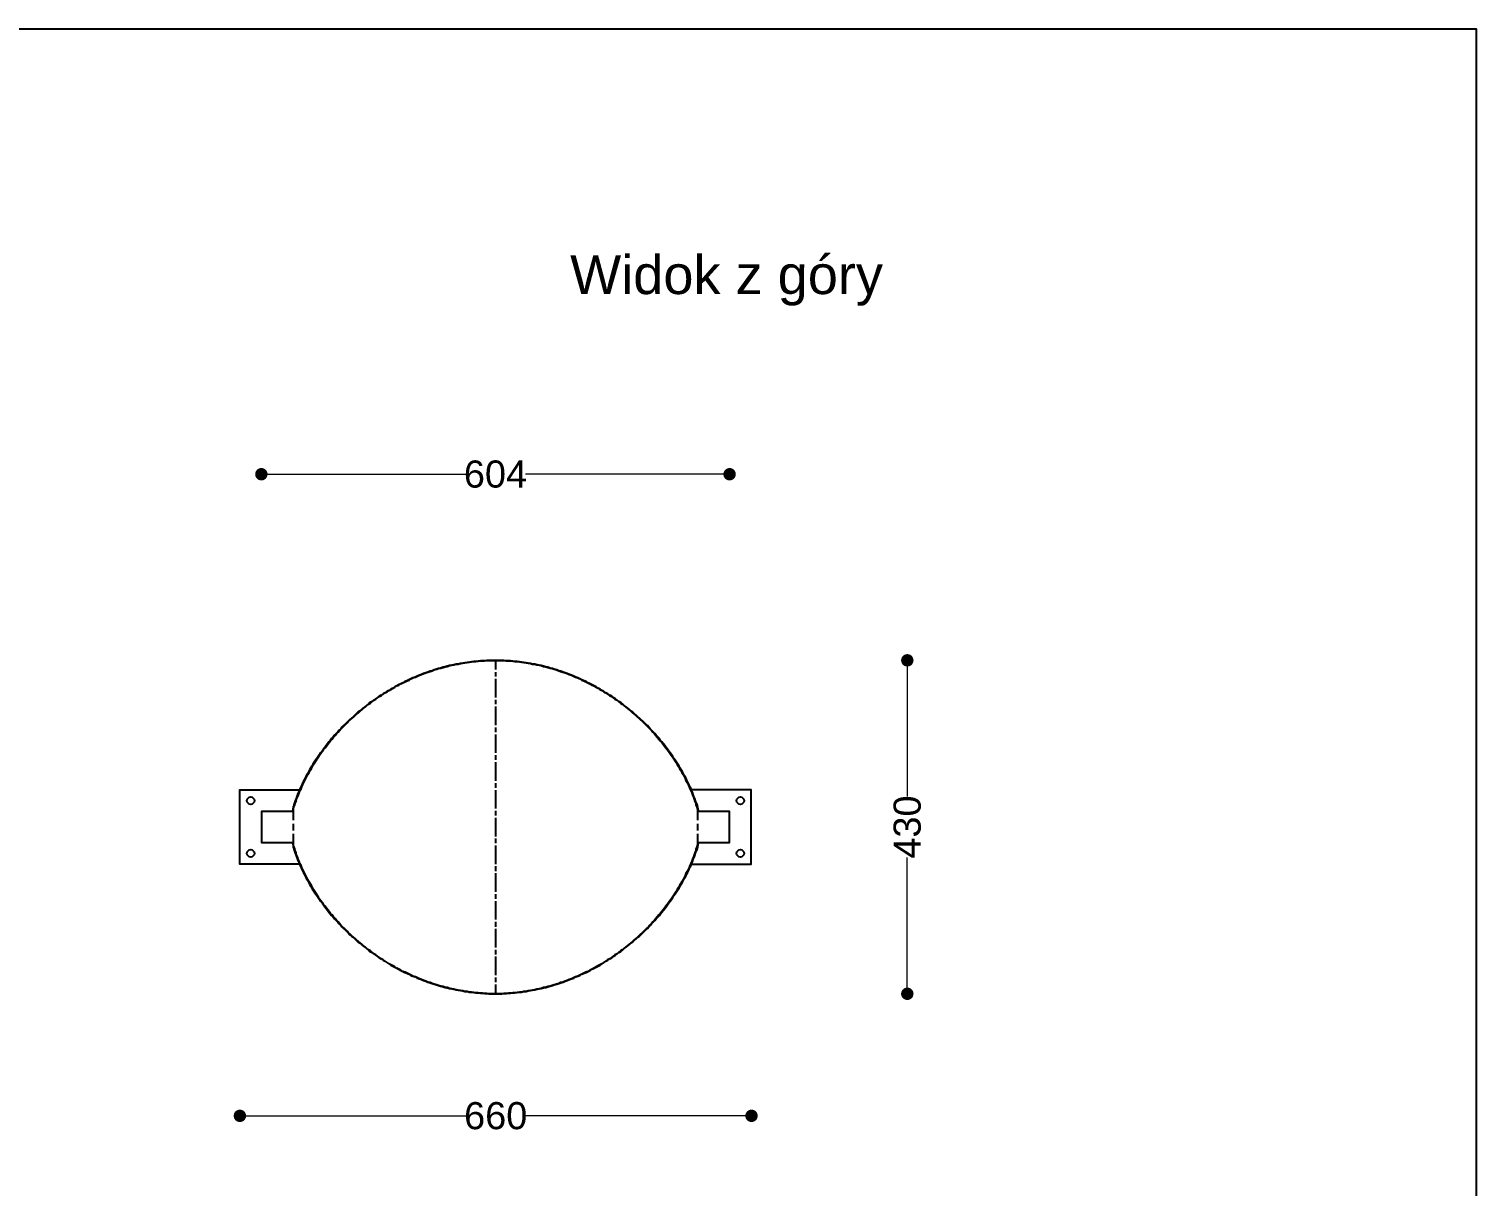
# Model space of a CAD drawing. Header units: millimetres. Extents: x 14997 to 18731, y 13743 to 19226.
# Drawn here: x 16864 to 18731, y 17733 to 19226 of the extents above; entities that cross this region are included whole.
import ezdxf

# ---------------------------------------------------------------- set-up
doc = ezdxf.new("R2010")
doc.units = ezdxf.units.MM
doc.header["$LTSCALE"] = 3
doc.layers.add('DomyÅ›lny', color=7, linetype='Continuous')
doc.styles.get("Standard").update_dxf_attribs({"font": 'arial.ttf'})
doc.dimstyles.new('MATEUSZ', dxfattribs={"dimtxt": 20, "dimasz": 16, "dimexe": 0.18, "dimexo": 0.0625, "dimgap": 0.09, "dimtad": 0, "dimdec": 0, "dimdsep": 46, "dimtxsty": 'Standard', "dimblk": 'DOT', "dimcen": 0.09, "dimse1": 1, "dimse2": 1, "dimadec": 0, "dimazin": 0, "dimtfac": 1, "dimtdec": 0, "dimtofl": 0, "dimtmove": 0, "dimatfit": 3, "dimfxl": 0, "dimtolj": 1, "dimtzin": 0, "dimlwd": 9, "dimlwe": 9, "dimarcsym": 0})

# ---------------------------------------------------------------- blocks, each defined once
blk = doc.blocks.new('_Dot')
at = {"color": 0, "linetype": 'ByBlock', "lineweight": -2}
blk.add_line((-0.5, 0), (-1, 0), dxfattribs=at)
at = {"color": 0, "linetype": 'ByBlock', "const_width": 0.5}
blk.add_lwpolyline([(-0.25, 0, 1), (0.25, 0, 1)], format="xyb", close=True, dxfattribs=at)
blk = doc.blocks.new('*D12')
at = {"color": 0, "lineweight": 9}
for p, q in [((17997.4, 18395.3), (17997.4, 18235.7)), ((17997.4, 17997.3), (17997.4, 18156.9))]:
    blk.add_line(p, q, dxfattribs=at)
at = {"layer": 'Defpoints', "color": 0}
for p in [(17466.1, 18411.3), (17466.1, 17981.3), (17997.4, 17981.3)]:
    blk.add_point(p, dxfattribs=at)
at = {"color": 0, "lineweight": 9, "xscale": 16, "yscale": 16, "zscale": 16}
for p, rotation in [((17997.4, 18411.3), 90), ((17997.4, 17981.3), 270)]:
    blk.add_blockref('_Dot', p, dxfattribs=dict(at, rotation=rotation))
at = {"color": 0, "insert": (17997.4, 18196.3), "char_height": 35, "attachment_point": 5, "rotation": 90}
blk.add_mtext('\\A1;430', dxfattribs=at)
blk = doc.blocks.new('*D22')
at = {"color": 0, "lineweight": 9}
for p, q in [((17180.1, 18651.3), (17427.3, 18651.3)), ((17752.1, 18651.3), (17504.9, 18651.3))]:
    blk.add_line(p, q, dxfattribs=at)
at = {"layer": 'Defpoints', "color": 0}
for p in [(17768.1, 18651.3), (17164.1, 18216.4), (17768.1, 18216.4)]:
    blk.add_point(p, dxfattribs=at)
at = {"color": 0, "lineweight": 9, "xscale": 16, "yscale": 16, "zscale": 16, "rotation": 180}
blk.add_blockref('_Dot', (17164.1, 18651.3), dxfattribs=at)
at = {"color": 0, "lineweight": 9, "xscale": 16, "yscale": 16, "zscale": 16}
blk.add_blockref('_Dot', (17768.1, 18651.3), dxfattribs=at)
at = {"color": 0, "insert": (17466.1, 18651.3), "char_height": 35, "attachment_point": 5}
blk.add_mtext('\\A1;604', dxfattribs=at)
blk = doc.blocks.new('*D23')
at = {"color": 0, "lineweight": 9}
for p, q in [((17152.4, 17823.9), (17427.7, 17823.9)), ((17780.4, 17823.9), (17505.2, 17823.9))]:
    blk.add_line(p, q, dxfattribs=at)
at = {"layer": 'Defpoints', "color": 0}
for p in [(17136.4, 18148.6), (17796.4, 18148.6), (17796.4, 17823.9)]:
    blk.add_point(p, dxfattribs=at)
at = {"color": 0, "lineweight": 9, "xscale": 16, "yscale": 16, "zscale": 16, "rotation": 180}
blk.add_blockref('_Dot', (17136.4, 17823.9), dxfattribs=at)
at = {"color": 0, "lineweight": 9, "xscale": 16, "yscale": 16, "zscale": 16}
blk.add_blockref('_Dot', (17796.4, 17823.9), dxfattribs=at)
at = {"color": 0, "insert": (17466.4, 17823.9), "char_height": 35, "attachment_point": 5}
blk.add_mtext('\\A1;660', dxfattribs=at)

msp = doc.modelspace()

# ---------------------------------------------------------------- linework, layer by layer
msp.add_lwpolyline([(14997.4, 19225.5), (18731.1, 19225.5), (18731.1, 13743.2), (14997.4, 13743.2)], close=True)
for points in [[(17213.3, 18148.6), (17136.4, 18148.6), (17136.4, 18244.1), (17213.3, 18244.1)], [(17719, 18148.6), (17795.8, 18148.6), (17795.8, 18244.1), (17717.5, 18244.1)]]:
    msp.add_lwpolyline(points)
for centre in [(17150.3, 18230.3), (17782, 18230.3), (17150.3, 18162.4), (17782, 18162.4)]:
    msp.add_circle(centre, 4.78)
at = {"layer": 'DomyÅ›lny'}
for p, q in [((17466.1, 18411.3), (17466.1, 18399.3)), ((17466.1, 18396.2), (17466.1, 18390.4)), ((17466.1, 18387.3), (17466.1, 18363.3)), ((17466.1, 18360.5), (17466.1, 18354.7)), ((17466.1, 18351.6), (17466.1, 18327.6)), ((17466.1, 18324.8), (17466.1, 18318.7)), ((17466.1, 18315.6), (17466.1, 18291.9)), ((17466.1, 18288.8), (17466.1, 18283)), ((17466.1, 18279.9), (17466.1, 18255.9)), ((17466.1, 18253.1), (17466.1, 18247)), ((17466.1, 18243.9), (17466.1, 18220.2)), ((17205.3, 18222.2), (17205.3, 18205.1)), ((17726.6, 18222.2), (17726.6, 18205.1)), ((17466.1, 18217.1), (17466.1, 18211.3)), ((17466.1, 18208.2), (17466.1, 18184.2)), ((17205.3, 18200.6), (17205.3, 18192)), ((17205.3, 18187.6), (17205.3, 18170.4)), ((17726.6, 18200.6), (17726.6, 18192)), ((17726.6, 18187.6), (17726.6, 18170.4)), ((17466.1, 18181.4), (17466.1, 18175.6)), ((17466.1, 18172.5), (17466.1, 18148.5)), ((17466.1, 18145.7), (17466.1, 18139.5)), ((17466.1, 18136.8), (17466.1, 18112.8)), ((17466.1, 18109.7), (17466.1, 18103.8)), ((17466.1, 18100.8), (17466.1, 18077.1)), ((17466.1, 18074), (17466.1, 18067.8)), ((17466.1, 18065.1), (17466.1, 18041.1)), ((17466.1, 18038), (17466.1, 18032.1)), ((17466.1, 18029.4), (17466.1, 18005.4)), ((17466.1, 18002.3), (17466.1, 17996.4)), ((17466.1, 17993.4), (17466.1, 17981.3))]:
    msp.add_line(p, q, dxfattribs=at)
for points in [[(17725.2, 18227.4, 0), (17724.2, 18230.1, 0), (17723.2, 18233.2, 0), (17722.1, 18235.6, 0), (17721.1, 18238.4, 0), (17720.1, 18241.1, 0), (17719, 18243.9, 0), (17718, 18246.6, 0), (17716.6, 18249, 0), (17715.6, 18251.8, 0), (17713.9, 18254.5, 0), (17712.9, 18256.9, 0), (17711.5, 18259.6, 0), (17710.1, 18262.4, 0), (17708.7, 18264.8, 0), (17707.4, 18267.5, 0), (17705.7, 18269.9, 0), (17704.3, 18272.3, 0), (17702.9, 18274.7, 0), (17701.2, 18277.5, 0), (17699.8, 18279.9, 0), (17698.1, 18282.6, 0), (17696.4, 18284.7, 0), (17695, 18287.1, 0), (17693.3, 18289.8, 0), (17691.6, 18291.9, 0), (17689.9, 18294.3, 0), (17688.2, 18296.7, 0), (17686.4, 18299.1, 0), (17684.7, 18301.5, 0), (17683, 18303.6, 0), (17680.9, 18306, 0), (17679.2, 18308, 0), (17677.5, 18310.4, 0), (17675.5, 18312.5, 0), (17673.4, 18314.6, 0), (17671.7, 18317, 0), (17669.6, 18319, 0), (17667.6, 18321.1, 0), (17665.8, 18323.1, 0), (17663.8, 18325.2, 0), (17662.1, 18327.3, 0), (17660, 18329, 0), (17658, 18331, 0), (17655.9, 18333.1, 0), (17653.8, 18335.1, 0), (17651.8, 18336.9, 0), (17649.7, 18338.6, 0), (17647.7, 18340.6, 0), (17645.6, 18342.4, 0), (17643.5, 18344.4, 0), (17641.1, 18345.8, 0), (17639.1, 18347.8, 0), (17636.7, 18349.6, 0), (17634.6, 18351.3, 0), (17632.2, 18353, 0), (17630.2, 18354.7, 0), (17627.8, 18356.8, 0), (17625.4, 18358.1, 0), (17623, 18359.9, 0), (17620.9, 18361.6, 0), (17618.1, 18363.3, 0), (17616.1, 18365, 0), (17613.7, 18366.4, 0), (17610.9, 18368.1, 0), (17608.5, 18369.5, 0), (17606.1, 18371.2, 0), (17603.7, 18372.5, 0), (17601.3, 18374.3, 0), (17598.6, 18375.6, 0), (17596.2, 18377, 0), (17593.4, 18378.4, 0), (17591, 18379.8, 0), (17588.3, 18381.1, 0), (17585.5, 18382.5, 0), (17583.1, 18383.9, 0), (17580.4, 18384.9, 0), (17577.7, 18386.3, 0), (17574.9, 18387.6, 0), (17572.5, 18388.7, 0), (17569.8, 18389.7, 0), (17567, 18391.1, 0), (17564.3, 18392.1, 0), (17561.5, 18393.1, 0), (17558.8, 18394.2, 0), (17556, 18395.2, 0), (17553.3, 18396.2, 0), (17550.5, 18397.3, 0), (17547.8, 18397.9, 0), (17545.1, 18399, 0), (17542, 18400, 0), (17539.6, 18400.7, 0), (17536.5, 18401.4, 0), (17533.7, 18402.4, 0), (17531, 18403.1, 0), (17528.2, 18403.8, 0), (17525.2, 18404.5, 0), (17522.4, 18405.1, 0), (17519.7, 18405.5, 0), (17516.9, 18406.2, 0), (17513.8, 18406.5, 0), (17511.1, 18407.2, 0), (17508.3, 18407.6, 0), (17505.6, 18408.2, 0), (17502.5, 18408.6, 0), (17499.8, 18408.9, 0), (17497, 18409.3, 0), (17494.3, 18409.6, 0), (17491.2, 18410, 0), (17488.4, 18410.3, 0), (17485.7, 18410.6, 0), (17482.9, 18410.6, 0), (17480.2, 18410.6, 0), (17477.1, 18411, 0), (17474.4, 18411.3, 0), (17471.6, 18411.3, 0), (17468.9, 18411.3, 0), (17466.1, 18411.3, 0), (17463.4, 18411.3, 0), (17460.6, 18411.3, 0), (17457.5, 18411.3, 0), (17455.1, 18411, 0), (17452.1, 18410.6, 0), (17449.3, 18410.6, 0), (17446.6, 18410.6, 0), (17443.8, 18410.3, 0), (17440.7, 18410, 0), (17438, 18409.6, 0), (17435.2, 18409.3, 0), (17432.5, 18408.9, 0), (17429.4, 18408.6, 0), (17426.7, 18408.2, 0), (17423.9, 18407.6, 0), (17421.2, 18407.2, 0), (17418.1, 18406.5, 0), (17415.3, 18406.2, 0), (17412.2, 18405.5, 0), (17409.8, 18405.1, 0), (17406.8, 18404.5, 0), (17404, 18403.8, 0), (17401.3, 18403.1, 0), (17398.5, 18402.4, 0), (17395.4, 18401.4, 0), (17392.7, 18400.7, 0), (17389.9, 18400, 0), (17387.2, 18399, 0), (17384.5, 18397.9, 0), (17381.7, 18397.3, 0), (17379, 18396.2, 0), (17376.2, 18395.2, 0), (17373.1, 18394.2, 0), (17370.7, 18393.1, 0), (17368, 18392.1, 0), (17365.2, 18391.1, 0), (17362.5, 18389.7, 0), (17359.7, 18388.7, 0), (17357, 18387.6, 0), (17354.3, 18386.3, 0), (17351.9, 18384.9, 0), (17349.1, 18383.9, 0), (17346.4, 18382.5, 0), (17344, 18381.1, 0), (17341.2, 18379.8, 0), (17338.8, 18378.4, 0), (17336.1, 18377, 0), (17333.7, 18375.6, 0), (17330.9, 18374.3, 0), (17328.5, 18372.5, 0), (17326.1, 18371.2, 0), (17323.4, 18369.5, 0), (17321.3, 18368.1, 0), (17318.6, 18366.4, 0), (17316.2, 18365, 0), (17313.8, 18363.3, 0), (17311.4, 18361.6, 0), (17309, 18359.9, 0), (17306.9, 18358.1, 0), (17309.3, 18359.9, 0), (17311.7, 18361.2, 0), (17314.1, 18362.9, 0), (17316.5, 18364.7, 0), (17318.9, 18366, 0), (17321.3, 18367.7, 0), (17323.7, 18369.5, 0), (17326.5, 18370.8, 0), (17328.9, 18372.5, 0), (17331.3, 18373.9, 0), (17334, 18375.3, 0), (17336.4, 18376.7, 0), (17338.8, 18378.4, 0), (17341.6, 18379.4, 0), (17344, 18380.8, 0), (17346.7, 18382.5, 0), (17349.4, 18383.5, 0), (17352.2, 18384.9, 0), (17354.6, 18385.9, 0), (17357.3, 18387.3, 0), (17359.7, 18388.7, 0), (17362.8, 18389.7, 0), (17365.6, 18390.7, 0), (17368, 18392.1, 0), (17370.7, 18393.1, 0), (17373.5, 18394.2, 0), (17376.2, 18395.2, 0), (17379, 18396.2, 0), (17381.7, 18396.9, 0), (17384.5, 18397.9, 0), (17387.2, 18399, 0), (17390.3, 18400, 0), (17392.7, 18400.7, 0), (17395.8, 18401.4, 0), (17398.5, 18402.1, 0), (17401.3, 18403.1, 0), (17404, 18403.4, 0), (17407.1, 18404.5, 0), (17409.8, 18405.1, 0), (17412.6, 18405.5, 0), (17415.3, 18406.2, 0), (17418.1, 18406.5, 0), (17421.2, 18407.2, 0), (17423.9, 18407.6, 0), (17426.7, 18408.2, 0), (17429.4, 18408.6, 0), (17432.5, 18408.9, 0), (17435.2, 18409.3, 0), (17438, 18409.6, 0), (17440.7, 18410, 0), (17443.8, 18410.3, 0), (17446.6, 18410.6, 0), (17449.3, 18410.6, 0), (17452.1, 18410.6, 0), (17455.1, 18411, 0), (17457.5, 18411.3, 0), (17460.6, 18411.3, 0), (17463.4, 18411.3, 0), (17466.1, 18411.3, 0), (17468.9, 18411.3, 0), (17471.6, 18411.3, 0), (17474.4, 18411.3, 0), (17477.1, 18411, 0), (17479.9, 18410.6, 0), (17482.9, 18410.6, 0), (17485.7, 18410.6, 0), (17488.4, 18410.3, 0), (17491.2, 18410, 0), (17494.3, 18409.6, 0), (17497, 18409.3, 0), (17499.8, 18408.9, 0), (17502.5, 18408.6, 0), (17505.6, 18408.2, 0), (17508.3, 18407.6, 0), (17511.1, 18407.2, 0), (17513.8, 18406.5, 0), (17516.9, 18406.2, 0), (17519.3, 18405.5, 0), (17522.4, 18405.1, 0), (17525.2, 18404.5, 0), (17528.2, 18403.4, 0), (17530.6, 18403.1, 0), (17533.7, 18402.1, 0), (17536.5, 18401.4, 0), (17539.2, 18400.7, 0), (17542, 18400, 0), (17544.7, 18399, 0), (17547.8, 18397.9, 0), (17550.2, 18396.9, 0), (17552.9, 18396.2, 0), (17556, 18395.2, 0), (17558.4, 18394.2, 0), (17561.2, 18393.1, 0), (17564.3, 18392.1, 0), (17566.7, 18390.7, 0), (17569.4, 18389.7, 0), (17572.2, 18388.7, 0), (17574.9, 18387.3, 0), (17577.7, 18385.9, 0), (17580.1, 18384.9, 0), (17582.8, 18383.5, 0), (17585.2, 18382.5, 0), (17587.9, 18380.8, 0), (17590.7, 18379.4, 0), (17593.1, 18378.4, 0), (17595.8, 18376.7, 0), (17598.2, 18375.3, 0), (17600.6, 18373.9, 0), (17603.4, 18372.5, 0), (17605.8, 18370.8, 0), (17608.2, 18369.5, 0), (17610.6, 18367.7, 0), (17613, 18366, 0), (17615.7, 18364.7, 0), (17618.1, 18362.9, 0), (17620.2, 18361.2, 0), (17623, 18359.9, 0), (17625, 18358.1, 0), (17627.4, 18356.1, 0), (17629.5, 18354.7, 0), (17631.9, 18353, 0), (17634.3, 18350.9, 0), (17636.3, 18349.2, 0), (17638.7, 18347.5, 0), (17640.8, 18345.8, 0), (17642.9, 18343.7, 0), (17644.9, 18342, 0), (17647, 18340.3, 0), (17649.4, 18338.2, 0), (17651.4, 18336.5, 0), (17653.2, 18334.5, 0), (17655.2, 18332.7, 0), (17657.3, 18330.7, 0), (17659.3, 18329, 0), (17661.4, 18326.9, 0), (17663.4, 18324.8, 0), (17665.2, 18322.8, 0), (17667.2, 18320.7, 0), (17669.3, 18318.7, 0), (17671.3, 18316.6, 0), (17673.1, 18314.2, 0), (17674.8, 18312.2, 0), (17676.8, 18309.7, 0), (17678.5, 18307.7, 0), (17680.6, 18305.3, 0), (17682.3, 18303.2, 0), (17684, 18300.8, 0), (17685.8, 18298.4, 0), (17687.5, 18296.4, 0), (17689.2, 18294, 0), (17690.9, 18291.6, 0), (17692.6, 18289.2, 0), (17694.3, 18286.8, 0), (17696, 18284.4, 0), (17697.4, 18282, 0), (17699.1, 18279.6, 0), (17700.5, 18276.8, 0), (17702.2, 18274.4, 0), (17703.6, 18271.7, 0), (17705.3, 18269.3, 0), (17706.7, 18266.5, 0), (17708.1, 18264.1, 0), (17709.4, 18261.4, 0), (17710.8, 18259, 0), (17711.8, 18256.2, 0), (17713.5, 18253.8, 0), (17714.6, 18251.1, 0), (17716, 18248.3, 0), (17717, 18245.6, 0), (17718, 18242.8, 0), (17719.4, 18240.4, 0), (17720.4, 18237.7, 0), (17721.4, 18234.9, 0), (17722.5, 18232.2, 0), (17723.5, 18229.4, 0), (17724.5, 18226.7, 0), (17725.2, 18224, 0)], [(17204.3, 18216.4, 0), (17204.3, 18216.8, 0), (17204.3, 18217.1, 0), (17204.3, 18217.4, 0), (17204.6, 18217.8, 0), (17204.6, 18218.1, 0), (17205, 18218.1, 0), (17205, 18218.8, 0), (17205, 18219.2, 0), (17205.3, 18219.8, 0), (17205.3, 18220.2, 0), (17205.3, 18220.5, 0), (17205.7, 18220.9, 0), (17205.7, 18221.2, 0), (17206, 18221.6, 0), (17206, 18221.9, 0), (17206, 18222.2, 0), (17206.3, 18222.9, 0), (17206.3, 18223.3, 0), (17206.7, 18223.6, 0), (17206.7, 18224, 0), (17207.7, 18226.7, 0), (17208.8, 18229.4, 0), (17209.4, 18232.2, 0), (17210.5, 18234.9, 0), (17211.8, 18237.7, 0), (17212.9, 18240.4, 0), (17213.9, 18242.8, 0), (17215.3, 18245.6, 0), (17216.3, 18248.3, 0), (17217.7, 18251.1, 0), (17218.7, 18253.8, 0), (17220.1, 18256.2, 0), (17221.4, 18259, 0), (17222.8, 18261.4, 0), (17224.2, 18264.1, 0), (17225.6, 18266.5, 0), (17226.9, 18269.3, 0), (17228.7, 18271.7, 0), (17230, 18274.4, 0), (17231.4, 18276.8, 0), (17233.1, 18279.6, 0), (17234.8, 18282, 0), (17236.2, 18284.4, 0), (17237.9, 18286.8, 0), (17239.3, 18289.2, 0), (17241, 18291.6, 0), (17243.1, 18294, 0), (17244.4, 18296.4, 0), (17246.2, 18298.4, 0), (17248.2, 18300.8, 0), (17249.9, 18303.2, 0), (17251.6, 18305.3, 0), (17253.4, 18307.7, 0), (17255.4, 18309.7, 0), (17257.1, 18312.2, 0), (17259.2, 18314.2, 0), (17260.9, 18316.6, 0), (17263, 18318.7, 0), (17265, 18320.7, 0), (17266.7, 18322.8, 0), (17268.8, 18324.8, 0), (17270.9, 18326.9, 0), (17272.9, 18329, 0), (17274.6, 18330.7, 0), (17276.7, 18332.7, 0), (17278.8, 18334.5, 0), (17280.8, 18336.5, 0), (17282.9, 18338.2, 0), (17284.9, 18340.3, 0), (17287, 18342, 0), (17289.4, 18343.7, 0), (17291.5, 18345.8, 0), (17293.5, 18347.5, 0), (17295.6, 18349.2, 0), (17298, 18350.9, 0), (17300, 18353, 0), (17302.4, 18354.7, 0), (17304.8, 18356.1, 0), (17306.9, 18358.1, 0), (17304.2, 18356.8, 0), (17302.1, 18354.7, 0), (17299.7, 18353, 0), (17297.6, 18351.3, 0), (17295.2, 18349.6, 0), (17293.2, 18347.8, 0), (17290.8, 18345.8, 0), (17288.7, 18344.4, 0), (17286.6, 18342.4, 0), (17284.6, 18340.6, 0), (17282.5, 18338.6, 0), (17280.5, 18336.9, 0), (17278.4, 18334.8, 0), (17276.4, 18333.1, 0), (17274.3, 18331, 0), (17272.2, 18329, 0), (17270.2, 18327.3, 0), (17268.1, 18325.2, 0), (17266.4, 18323.1, 0), (17264.3, 18321.1, 0), (17262.6, 18319, 0), (17260.6, 18317, 0), (17258.5, 18314.6, 0), (17256.8, 18312.5, 0), (17254.7, 18310.4, 0), (17253, 18308, 0), (17251.3, 18306, 0), (17249.2, 18303.6, 0), (17247.5, 18301.5, 0), (17245.8, 18299.1, 0), (17244.1, 18296.7, 0), (17242.4, 18294.3, 0), (17240.3, 18291.9, 0), (17238.9, 18289.8, 0), (17237.2, 18287.1, 0), (17235.5, 18284.7, 0), (17233.8, 18282.6, 0), (17232.4, 18279.9, 0), (17230.7, 18277.5, 0), (17229.3, 18274.7, 0), (17227.6, 18272.3, 0), (17226.3, 18269.9, 0), (17224.9, 18267.5, 0), (17223.5, 18264.8, 0), (17221.8, 18262.4, 0), (17220.8, 18259.6, 0), (17219.4, 18256.9, 0), (17218, 18254.5, 0), (17216.6, 18251.8, 0), (17215.6, 18249, 0), (17214.2, 18246.6, 0), (17213.2, 18243.9, 0), (17212.2, 18241.1, 0), (17210.8, 18238.4, 0), (17209.8, 18235.6, 0), (17208.8, 18233.2, 0), (17207.7, 18230.1, 0), (17206.7, 18227.4, 0), (17206.7, 18227, 0), (17206.3, 18226.7, 0), (17206.3, 18226.4, 0), (17206.3, 18225.7, 0), (17206, 18225.3, 0), (17206, 18225, 0), (17206, 18224.3, 0), (17206, 18224, 0), (17205.7, 18223.3, 0), (17205.7, 18222.9, 0), (17205.3, 18222.6, 0), (17205.3, 18222.2, 0), (17205.3, 18221.6, 0), (17205.3, 18221.2, 0), (17205, 18220.9, 0), (17205, 18220.2, 0), (17205, 18219.8, 0), (17205, 18219.2, 0), (17204.6, 18218.8, 0), (17204.6, 18218.1, 0), (17204.3, 18217.8, 0), (17204.3, 18217.4, 0), (17204.3, 18216.8, 0), (17204.3, 18216.4, 0), (17164.1, 18216.4, 0), (17164.1, 18176.3, 0), (17204.3, 18176.3, 0), (17204.3, 18175.9, 0), (17204.3, 18175.6, 0), (17204.3, 18175.2, 0), (17204.6, 18174.9, 0), (17204.6, 18174.5, 0), (17205, 18174.2, 0), (17205, 18173.9, 0), (17205, 18173.5, 0), (17205.3, 18172.8, 0), (17205.3, 18172.5, 0), (17205.3, 18172.1, 0), (17205.7, 18171.8, 0), (17205.7, 18171.5, 0), (17206, 18171.1, 0), (17206, 18170.8, 0), (17206, 18170.4, 0), (17206.3, 18169.7, 0), (17206.3, 18169.4, 0), (17206.7, 18169.1, 0), (17206.7, 18168.7, 0), (17206.7, 18166.6, 0), (17206.7, 18165.3, 0), (17207.7, 18162.5, 0), (17208.8, 18159.4, 0), (17209.8, 18157, 0), (17210.8, 18154.3, 0), (17212.2, 18151.5, 0), (17213.2, 18148.8, 0), (17214.2, 18146.1, 0), (17215.6, 18143.7, 0), (17216.6, 18140.9, 0), (17218, 18138.2, 0), (17219.4, 18135.8, 0), (17220.8, 18133, 0), (17221.8, 18130.3, 0), (17223.5, 18127.9, 0), (17224.9, 18125.1, 0), (17226.3, 18122.7, 0), (17227.6, 18120.3, 0), (17229.3, 18117.6, 0), (17230.7, 18115.2, 0), (17232.4, 18112.8, 0), (17233.8, 18110, 0), (17235.5, 18108, 0), (17237.2, 18105.6, 0), (17238.9, 18102.8, 0), (17240.3, 18100.8, 0), (17242.4, 18098.4, 0), (17244.1, 18096, 0), (17245.8, 18093.6, 0), (17247.5, 18091.2, 0), (17249.2, 18089.1, 0), (17251.3, 18086.7, 0), (17253, 18084.6, 0), (17254.7, 18082.2, 0), (17256.8, 18080.2, 0), (17258.5, 18078.1, 0), (17260.6, 18075.7, 0), (17262.6, 18073.7, 0), (17264.3, 18071.6, 0), (17266.4, 18069.5, 0), (17268.1, 18067.5, 0), (17270.2, 18065.4, 0), (17272.2, 18063.7, 0), (17274.3, 18061.6, 0), (17276.4, 18059.6, 0), (17278.4, 18057.5, 0), (17280.5, 18055.8, 0), (17282.5, 18054.1, 0), (17284.6, 18052, 0), (17286.6, 18050.3, 0), (17288.7, 18048.3, 0), (17290.8, 18046.9, 0), (17293.2, 18044.8, 0), (17295.2, 18043.1, 0), (17297.6, 18041.4, 0), (17299.7, 18039.7, 0), (17302.1, 18038, 0), (17304.2, 18035.9, 0), (17306.9, 18034.5, 0), (17309, 18032.8, 0), (17311.4, 18031.1, 0), (17313.8, 18029.4, 0), (17316.2, 18027.7, 0), (17318.6, 18026.3, 0), (17321.3, 18024.6, 0), (17323.4, 18023.2, 0), (17326.1, 18021.5, 0), (17328.5, 18020.1, 0), (17330.9, 18018.4, 0), (17333.7, 18017, 0), (17336.1, 18015.7, 0), (17338.8, 18014.3, 0), (17341.2, 18012.9, 0), (17344, 18011.5, 0), (17346.4, 18010.2, 0), (17349.1, 18008.8, 0), (17351.9, 18007.8, 0), (17354.3, 18006.4, 0), (17357, 18005, 0), (17359.7, 18004, 0), (17362.5, 18003, 0), (17365.2, 18001.6, 0), (17368, 18000.6, 0), (17370.7, 17999.5, 0), (17373.1, 17998.5, 0), (17376.2, 17997.5, 0), (17379, 17996.4, 0), (17381.7, 17995.4, 0), (17384.5, 17994.7, 0), (17387.2, 17993.7, 0), (17389.9, 17992.7, 0), (17392.7, 17992, 0), (17395.4, 17991.3, 0), (17398.5, 17990.3, 0), (17401.3, 17989.6, 0), (17404, 17988.9, 0), (17406.8, 17988.2, 0), (17409.8, 17987.5, 0), (17412.2, 17987.2, 0), (17415.3, 17986.5, 0), (17418.1, 17985.8, 0), (17421.2, 17985.5, 0), (17423.9, 17985.1, 0), (17426.7, 17984.4, 0), (17429.4, 17984.1, 0), (17432.5, 17983.4, 0), (17435.2, 17983.4, 0), (17438, 17983.1, 0), (17440.7, 17982.7, 0), (17443.8, 17982.4, 0), (17446.6, 17982, 0), (17449.3, 17982, 0), (17452.1, 17981.7, 0), (17455.1, 17981.7, 0), (17457.5, 17981.3, 0), (17460.6, 17981.3, 0), (17463.4, 17981.3, 0), (17466.1, 17981.3, 0), (17468.9, 17981.3, 0), (17471.6, 17981.3, 0), (17474.4, 17981.3, 0), (17477.1, 17981.7, 0), (17480.2, 17981.7, 0), (17482.9, 17982, 0), (17485.7, 17982, 0), (17488.4, 17982.4, 0), (17491.2, 17982.7, 0), (17494.3, 17983.1, 0), (17497, 17983.4, 0), (17499.8, 17983.4, 0), (17502.5, 17984.1, 0), (17505.6, 17984.4, 0), (17508.3, 17985.1, 0), (17511.1, 17985.5, 0), (17513.8, 17985.8, 0), (17516.9, 17986.5, 0), (17519.7, 17987.2, 0), (17522.4, 17987.5, 0), (17525.2, 17988.2, 0), (17528.2, 17988.9, 0), (17531, 17989.6, 0), (17533.7, 17990.3, 0), (17536.5, 17991.3, 0), (17539.6, 17992, 0), (17542, 17992.7, 0), (17545.1, 17993.7, 0), (17547.8, 17994.7, 0), (17550.5, 17995.4, 0), (17553.3, 17996.4, 0), (17556, 17997.5, 0), (17558.8, 17998.5, 0), (17561.5, 17999.5, 0), (17564.3, 18000.6, 0), (17567, 18001.6, 0), (17569.8, 18003, 0), (17572.5, 18004, 0), (17574.9, 18005, 0), (17577.7, 18006.4, 0), (17580.4, 18007.8, 0), (17583.1, 18008.8, 0), (17585.5, 18010.2, 0), (17588.3, 18011.5, 0), (17591, 18012.9, 0), (17593.4, 18014.3, 0), (17596.2, 18015.7, 0), (17598.6, 18017, 0), (17601.3, 18018.4, 0), (17603.7, 18020.1, 0), (17606.1, 18021.5, 0), (17608.5, 18023.2, 0), (17610.9, 18024.6, 0), (17613.7, 18026.3, 0), (17616.1, 18027.7, 0), (17618.1, 18029.4, 0), (17620.9, 18031.1, 0), (17623, 18032.8, 0), (17625.4, 18034.5, 0), (17627.8, 18035.9, 0), (17630.2, 18038, 0), (17632.2, 18039.7, 0), (17634.6, 18041.4, 0), (17636.7, 18043.1, 0), (17639.1, 18044.8, 0), (17641.1, 18046.9, 0), (17643.5, 18048.3, 0), (17645.6, 18050.3, 0), (17647.7, 18052, 0), (17649.7, 18054.1, 0), (17651.8, 18055.8, 0), (17653.8, 18057.5, 0), (17655.9, 18059.6, 0), (17658, 18061.6, 0), (17660, 18063.7, 0), (17662.1, 18065.4, 0), (17663.8, 18067.5, 0), (17665.8, 18069.5, 0), (17667.6, 18071.6, 0), (17669.6, 18073.7, 0), (17671.7, 18075.7, 0), (17673.4, 18078.1, 0), (17675.5, 18080.2, 0), (17677.5, 18082.2, 0), (17679.2, 18084.6, 0), (17680.9, 18086.7, 0), (17683, 18089.1, 0), (17684.7, 18091.2, 0), (17686.4, 18093.6, 0), (17688.2, 18096, 0), (17689.9, 18098.4, 0), (17691.6, 18100.8, 0), (17693.3, 18102.8, 0), (17695, 18105.6, 0), (17696.4, 18108, 0), (17698.1, 18110, 0), (17699.8, 18112.8, 0), (17701.2, 18115.2, 0), (17702.9, 18117.6, 0), (17704.3, 18120.3, 0), (17705.7, 18122.7, 0), (17707.4, 18125.1, 0), (17708.7, 18127.9, 0), (17710.1, 18130.3, 0), (17711.5, 18133, 0), (17712.9, 18135.8, 0), (17714.2, 18138.2, 0), (17715.6, 18140.9, 0), (17716.6, 18143.7, 0), (17718, 18146.1, 0), (17719, 18148.8, 0), (17720.1, 18151.5, 0), (17721.1, 18154.3, 0), (17722.1, 18157, 0), (17723.2, 18159.4, 0), (17724.2, 18162.5, 0), (17725.2, 18165.3, 0), (17725.2, 18166.6, 0), (17725.2, 18168.7, 0), (17725.6, 18169.1, 0), (17725.6, 18169.4, 0), (17725.9, 18169.7, 0), (17725.9, 18170.4, 0), (17726.2, 18170.8, 0), (17726.2, 18171.1, 0), (17726.2, 18171.5, 0), (17726.6, 18171.8, 0), (17726.6, 18172.1, 0), (17726.9, 18172.5, 0), (17726.9, 18172.8, 0), (17726.9, 18173.5, 0), (17727.3, 18173.5, 0), (17727.3, 18172.8, 0), (17727.3, 18172.5, 0), (17726.9, 18171.8, 0), (17726.9, 18171.5, 0), (17726.9, 18171.1, 0), (17726.9, 18170.4, 0), (17726.6, 18170.1, 0), (17726.6, 18169.7, 0), (17726.2, 18169.1, 0), (17726.2, 18168.7, 0), (17726.2, 18168.4, 0), (17726.2, 18167.7, 0), (17725.9, 18167.3, 0), (17725.9, 18166.6, 0), (17725.9, 18166.3, 0), (17725.6, 18166, 0), (17725.6, 18165.6, 0), (17725.2, 18165.3, 0)], [(17206.7, 18227.4, 0), (17206.7, 18225.7, 0), (17206.7, 18224, 0)], [(17727.3, 18173.5, 0), (17727.3, 18173.9, 0), (17727.6, 18174.5, 0), (17727.6, 18174.9, 0), (17728, 18175.2, 0), (17728, 18175.9, 0), (17728, 18176.3, 0), (17768.1, 18176.3, 0), (17768.1, 18216.4, 0), (17728, 18216.4, 0)], [(17204.3, 18176.3, 0), (17204.3, 18175.9, 0), (17204.3, 18175.2, 0), (17204.3, 18174.9, 0), (17204.6, 18174.5, 0), (17204.6, 18173.9, 0), (17205, 18173.5, 0), (17205, 18172.8, 0), (17205, 18172.5, 0), (17205, 18171.8, 0), (17205.3, 18171.5, 0), (17205.3, 18171.1, 0), (17205.3, 18170.4, 0), (17205.3, 18170.1, 0), (17205.7, 18169.7, 0), (17205.7, 18169.1, 0), (17206, 18168.7, 0), (17206, 18168.4, 0), (17206, 18167.7, 0), (17206, 18167.3, 0), (17206.3, 18166.6, 0), (17206.3, 18166.3, 0), (17206.3, 18166, 0), (17206.7, 18165.6, 0), (17206.7, 18165.3, 0)], [(17725.2, 18168.7, 0), (17724.5, 18166, 0), (17723.5, 18163.2, 0), (17722.5, 18160.5, 0), (17721.4, 18157.7, 0), (17720.4, 18155, 0), (17719.4, 18152.2, 0), (17718, 18149.5, 0), (17717, 18146.7, 0), (17716, 18144, 0), (17714.6, 18141.6, 0), (17713.5, 18138.9, 0), (17711.8, 18136.5, 0), (17710.8, 18133.7, 0), (17709.4, 18131.3, 0), (17708.1, 18128.6, 0), (17706.7, 18125.8, 0), (17705.3, 18123.4, 0), (17703.6, 18121, 0), (17702.2, 18118.3, 0), (17700.5, 18115.9, 0), (17699.1, 18113.1, 0), (17697.4, 18110.7, 0), (17696, 18108.3, 0), (17694.3, 18105.9, 0), (17692.6, 18103.5, 0), (17690.9, 18101.1, 0), (17689.2, 18098.7, 0), (17687.5, 18096.3, 0), (17685.8, 18094.2, 0), (17684, 18091.8, 0), (17682.3, 18089.4, 0), (17680.6, 18087.4, 0), (17678.5, 18085, 0), (17676.8, 18082.9, 0), (17674.8, 18080.5, 0), (17673.1, 18078.5, 0), (17671.3, 18076.1, 0), (17669.3, 18074, 0), (17667.2, 18071.9, 0), (17665.2, 18069.9, 0), (17663.4, 18067.8, 0), (17661.4, 18065.8, 0), (17659.3, 18063.7, 0), (17657.3, 18062, 0), (17655.2, 18059.9, 0), (17653.2, 18058.2, 0), (17651.1, 18056.1, 0), (17649.4, 18054.4, 0), (17647, 18052.4, 0), (17644.9, 18050.7, 0), (17642.9, 18048.9, 0), (17640.8, 18046.9, 0), (17638.7, 18045.2, 0), (17636.3, 18043.5, 0), (17634.3, 18041.7, 0), (17631.9, 18039.7, 0), (17629.5, 18038, 0), (17627.4, 18036.6, 0), (17625, 18034.5, 0), (17623, 18032.8, 0), (17620.2, 18031.4, 0), (17618.1, 18029.7, 0), (17615.7, 18028, 0), (17613, 18026.3, 0), (17610.6, 18024.9, 0), (17608.2, 18023.2, 0), (17605.8, 18021.8, 0), (17603.4, 18020.1, 0), (17600.6, 18018.7, 0), (17598.2, 18017.4, 0), (17595.8, 18016, 0), (17593.1, 18014.3, 0), (17590.7, 18012.9, 0), (17587.9, 18011.9, 0), (17585.2, 18010.2, 0), (17582.8, 18009.1, 0), (17580.1, 18007.8, 0), (17577.7, 18006.7, 0), (17574.9, 18005.4, 0), (17572.2, 18004, 0), (17569.4, 18003, 0), (17566.7, 18001.9, 0), (17564.3, 18000.6, 0), (17561.2, 17999.5, 0), (17558.4, 17998.5, 0), (17556, 17997.5, 0), (17552.9, 17996.4, 0), (17550.2, 17995.8, 0), (17547.8, 17994.7, 0), (17544.7, 17993.7, 0), (17542, 17992.7, 0), (17539.2, 17992, 0), (17536.5, 17991.3, 0), (17533.7, 17990.6, 0), (17530.6, 17989.6, 0), (17528.2, 17989.2, 0), (17525.2, 17988.2, 0), (17522.4, 17987.5, 0), (17519.3, 17987.2, 0), (17516.9, 17986.5, 0), (17513.8, 17986.1, 0), (17511.1, 17985.5, 0), (17508.3, 17985.1, 0), (17505.6, 17984.4, 0), (17502.5, 17984.1, 0), (17499.8, 17983.4, 0), (17497, 17983.4, 0), (17494.3, 17983.1, 0), (17491.2, 17982.7, 0), (17488.4, 17982.4, 0), (17485.7, 17982, 0), (17482.9, 17982, 0), (17479.9, 17981.7, 0), (17477.1, 17981.7, 0), (17474.4, 17981.3, 0), (17471.6, 17981.3, 0), (17468.9, 17981.3, 0), (17466.1, 17981.3, 0), (17463.4, 17981.3, 0), (17460.6, 17981.3, 0), (17457.5, 17981.3, 0), (17455.1, 17981.7, 0), (17452.1, 17981.7, 0), (17449.3, 17982, 0), (17446.6, 17982, 0), (17443.8, 17982.4, 0), (17440.7, 17982.7, 0), (17438, 17983.1, 0), (17435.2, 17983.4, 0), (17432.5, 17983.4, 0), (17429.4, 17984.1, 0), (17426.7, 17984.4, 0), (17423.9, 17985.1, 0), (17421.2, 17985.5, 0), (17418.1, 17986.1, 0), (17415.3, 17986.5, 0), (17412.6, 17987.2, 0), (17409.8, 17987.5, 0), (17407.1, 17988.2, 0), (17404, 17989.2, 0), (17401.3, 17989.6, 0), (17398.5, 17990.6, 0), (17395.8, 17991.3, 0), (17392.7, 17992, 0), (17390.3, 17992.7, 0), (17387.2, 17993.7, 0), (17384.5, 17994.7, 0), (17381.7, 17995.8, 0), (17379, 17996.4, 0), (17376.2, 17997.5, 0), (17373.5, 17998.5, 0), (17370.7, 17999.5, 0), (17368, 18000.6, 0), (17365.6, 18001.9, 0), (17362.8, 18003, 0), (17359.7, 18004, 0), (17357.3, 18005.4, 0), (17354.6, 18006.7, 0), (17352.2, 18007.8, 0), (17349.4, 18009.1, 0), (17346.7, 18010.2, 0), (17344, 18011.9, 0), (17341.6, 18012.9, 0), (17338.8, 18014.3, 0), (17336.4, 18016, 0), (17334, 18017.4, 0), (17331.3, 18018.7, 0), (17328.9, 18020.1, 0), (17326.5, 18021.8, 0), (17323.7, 18023.2, 0), (17321.3, 18024.9, 0), (17318.9, 18026.3, 0), (17316.5, 18028, 0), (17314.1, 18029.7, 0), (17311.7, 18031.4, 0), (17309.3, 18032.8, 0), (17306.9, 18034.5, 0), (17304.8, 18036.6, 0), (17302.4, 18038, 0), (17300, 18039.7, 0), (17298, 18041.7, 0), (17295.6, 18043.5, 0), (17293.5, 18045.2, 0), (17291.5, 18046.9, 0), (17289.4, 18048.9, 0), (17287, 18050.7, 0), (17284.9, 18052.4, 0), (17282.9, 18054.4, 0), (17280.8, 18056.1, 0), (17278.8, 18058.2, 0), (17276.7, 18059.9, 0), (17274.6, 18062, 0), (17272.9, 18063.7, 0), (17270.9, 18065.8, 0), (17268.8, 18067.8, 0), (17266.7, 18069.9, 0), (17265, 18071.9, 0), (17263, 18074, 0), (17260.9, 18076.1, 0), (17259.2, 18078.5, 0), (17257.1, 18080.5, 0), (17255.4, 18082.9, 0), (17253.4, 18085, 0), (17251.6, 18087.4, 0), (17249.9, 18089.4, 0), (17248.2, 18091.8, 0), (17246.2, 18094.2, 0), (17244.4, 18096.3, 0), (17243.1, 18098.7, 0), (17241, 18101.1, 0), (17239.3, 18103.5, 0), (17237.9, 18105.9, 0), (17236.2, 18108.3, 0), (17234.8, 18110.7, 0), (17233.1, 18113.1, 0), (17231.4, 18115.9, 0), (17230, 18118.3, 0), (17228.7, 18121, 0), (17226.9, 18123.4, 0), (17225.6, 18125.8, 0), (17224.2, 18128.6, 0), (17222.8, 18131.3, 0), (17221.4, 18133.7, 0), (17220.1, 18136.5, 0), (17218.7, 18138.9, 0), (17217.7, 18141.6, 0), (17216.3, 18144, 0), (17215.3, 18146.7, 0), (17213.9, 18149.5, 0), (17212.9, 18152.2, 0), (17211.5, 18155, 0), (17210.5, 18157.7, 0), (17209.4, 18160.5, 0), (17208.8, 18163.2, 0), (17207.7, 18166, 0), (17206.7, 18168.7, 0)], [(17728, 18176.3, 0), (17728, 18175.9, 0), (17728, 18175.6, 0), (17727.6, 18175.2, 0), (17727.6, 18174.9, 0), (17727.3, 18174.5, 0), (17727.3, 18174.2, 0), (17727.3, 18173.9, 0), (17727.3, 18173.5, 0)]]:
    msp.add_polyline3d(points, dxfattribs=at)
msp.add_polyline3d([(17728, 18216.4, 0), (17728, 18216.8, 0), (17728, 18217.1, 0), (17727.6, 18217.4, 0), (17727.6, 18217.8, 0), (17727.3, 18218.1, 0), (17727.3, 18218.8, 0), (17727.3, 18219.2, 0), (17726.9, 18219.2, 0), (17726.9, 18219.8, 0), (17726.9, 18220.2, 0), (17726.6, 18220.5, 0), (17726.6, 18220.9, 0), (17726.2, 18221.2, 0), (17726.2, 18221.6, 0), (17726.2, 18221.9, 0), (17726.2, 18222.2, 0), (17725.9, 18222.2, 0), (17725.9, 18222.9, 0), (17725.6, 18223.3, 0), (17725.6, 18223.6, 0), (17725.2, 18224, 0), (17725.2, 18225.7, 0), (17725.2, 18227.4, 0), (17725.6, 18227, 0), (17725.6, 18226.7, 0), (17725.9, 18226.4, 0), (17725.9, 18225.7, 0), (17725.9, 18225.3, 0), (17726.2, 18225, 0), (17726.2, 18224.3, 0), (17726.2, 18224, 0), (17726.2, 18223.3, 0), (17726.6, 18222.9, 0), (17726.6, 18222.6, 0), (17726.9, 18222.2, 0), (17726.9, 18221.6, 0), (17726.9, 18221.2, 0), (17726.9, 18220.9, 0), (17727.3, 18220.2, 0), (17727.3, 18219.8, 0), (17727.3, 18219.2, 0), (17727.3, 18218.8, 0), (17727.6, 18218.1, 0), (17727.6, 18217.8, 0), (17728, 18217.4, 0), (17728, 18216.8, 0)], close=True, dxfattribs=at)

# ---------------------------------------------------------------- texts
at = {"insert": (17562.4, 18933.6), "char_height": 50, "attachment_point": 1}
msp.add_mtext_dynamic_manual_height_columns('Widok z góry', width=1167.306, gutter_width=1, heights=[0], dxfattribs=at)

# ---------------------------------------------------------------- dimensions: what is measured, and where the dimension line sits
dim = msp.add_linear_dim(base=(17768.1, 18651.3), p1=(17164.1, 18216.4), p2=(17768.1, 18216.4), dimstyle='MATEUSZ', override={"dimtxt": 35})
dim.commit()
dim.dimension.update_dxf_attribs({"geometry": '*D22', "text_midpoint": (17466.1, 18651.3)})
dim = msp.add_linear_dim(base=(17997.4, 17981.3), p1=(17466.1, 18411.3), p2=(17466.1, 17981.3), angle=90, dimstyle='MATEUSZ', override={"dimtxt": 35})
dim.commit()
dim.dimension.update_dxf_attribs({"geometry": '*D12', "text_midpoint": (17997.4, 18196.3)})
dim = msp.add_linear_dim(base=(17796.4, 17823.9), p1=(17136.4, 18148.6), p2=(17796.4, 18148.6), dimstyle='MATEUSZ', override={"dimtxt": 35})
dim.commit()
dim.dimension.update_dxf_attribs({"geometry": '*D23', "text_midpoint": (17466.4, 17823.9), "dimtype": 160})

doc.saveas('drawing.dxf')
